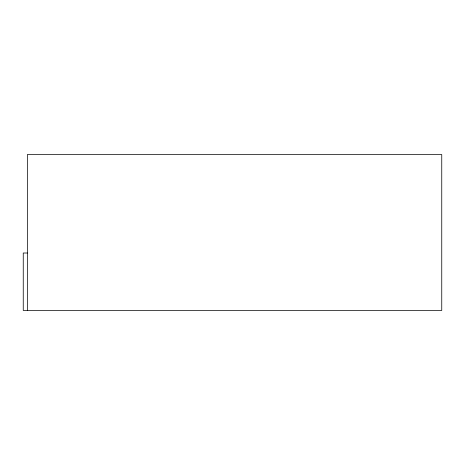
<?xml version="1.0" encoding="UTF-8"?>
<svg xmlns="http://www.w3.org/2000/svg" width="465" height="465" viewBox="0 0 465 465"><rect width="100%" height="100%" fill="white"/><g stroke="black" fill="none" stroke-linecap="round" stroke-linejoin="round"><path stroke-width="0.7" d="M27.354 253.012L23.25 253.012L23.25 310.457L441.75 310.457L441.75 154.543L27.354 154.543L27.354 310.457"/></g></svg>
